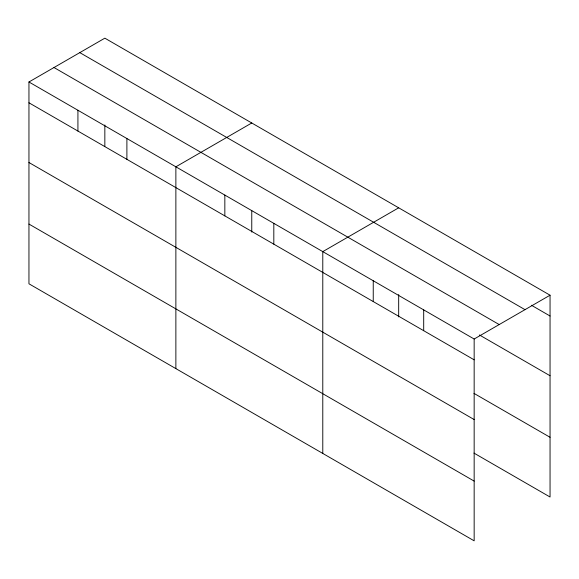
<?xml version="1.0" encoding="UTF-8"?>
<svg xmlns="http://www.w3.org/2000/svg" width="579" height="579" viewBox="0 0 579 579"><rect width="100%" height="100%" fill="white"/><g stroke="black" fill="none" stroke-linecap="round" stroke-linejoin="round"><path stroke-width="0.87" d="M28.95 81.986L474.158 339.019L474.158 540.829L28.95 283.797L28.95 81.986L104.842 38.171L550.05 295.203L550.05 497.014L473.977 453.096M251.764 122.987L175.871 166.81L175.871 368.62M398.678 207.81L322.785 251.626L322.785 453.437M474.158 339.019L550.05 295.203M531.421 305.249L550.05 316.011M79.801 52.624L525.008 309.664M53.992 67.526L499.199 324.566M479.412 334.959L550.05 375.742M28.95 102.787L474.158 359.827M473.977 393.365L550.05 437.283M28.95 162.518L474.158 419.558M28.95 224.066L474.158 481.098M423.698 309.888L423.698 330.696M398.678 294.588L398.678 316.887M373.245 280.757L373.245 301.565M273.816 223.356L273.816 244.157M251.764 210.662L251.764 232.063M224.84 195.08L224.84 215.887M126.895 138.533L126.895 159.334M104.842 124.948L104.842 146.349M77.926 110.256L77.926 131.064"/></g></svg>
